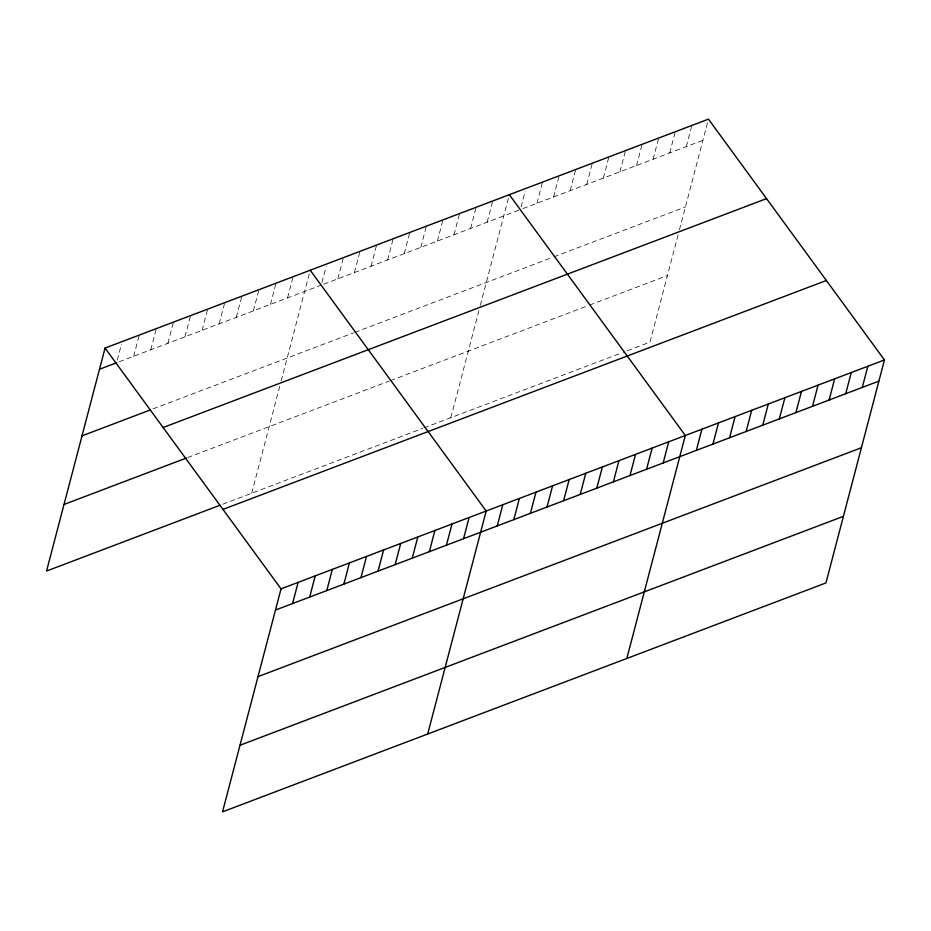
<?xml version="1.0" encoding="UTF-8"?>
<svg xmlns="http://www.w3.org/2000/svg" width="931" height="931" viewBox="0 0 931 931"><rect width="100%" height="100%" fill="white"/><g stroke="black" fill="none" stroke-linecap="round" stroke-linejoin="round"><path stroke-width="0.7" stroke-dasharray="4.66 3.49" d="M117.283 360.122L121.449 344.226M133.68 356.282L139.243 335.09M150.787 349.8L156.338 328.608M167.883 343.306L173.434 322.126M184.978 336.824L190.529 315.632M202.074 330.342L207.636 309.15M219.169 323.848L224.732 302.668M236.265 317.366L241.827 296.186M253.36 310.884L258.923 289.692M270.456 304.39L276.018 283.21M287.551 297.908L293.114 276.728M251.707 493.221L280.184 384.701M281.185 380.884L310.209 270.234M321.94 282.477L326.106 266.592M337.837 278.834L343.399 257.643M354.432 272.539L359.994 251.347M371.027 266.243L376.59 245.051M387.622 259.947L393.185 238.755M404.217 253.651L409.78 232.471M420.812 247.355L426.375 226.175M437.407 241.059L442.958 219.879M454.002 234.763L459.553 213.583M470.597 228.467L476.148 207.287M487.192 222.172L492.743 200.991M450.837 417.682L479.977 306.613M480.315 305.345L509.338 194.695M521.069 206.938L525.235 191.053M536.966 203.295L542.529 182.104M553.561 197L559.124 175.808M570.156 190.704L575.719 169.512M586.751 184.408L592.314 163.216M603.346 178.112L608.897 156.92M619.941 171.816L625.492 150.624M636.536 165.52L641.738 145.655M653.131 159.224L658.683 138.032M669.715 152.928L675.278 131.748M686.31 146.633L691.873 125.452M678.105 234.891L649.966 342.143L623.165 352.314M679.432 229.806L708.468 119.156M119.215 361.775L321.242 285.13M323.802 284.164L520.371 209.591M522.931 208.614L702.905 140.337M153.033 408.907L353.559 332.833M354.839 332.355L552.688 257.293M553.957 256.816L685.437 206.938M187.643 457.563L389.17 381.116M390.45 380.628L588.299 305.566M589.579 305.089L667.434 275.541M222.777 504.206L422.755 428.341M424.036 427.853L621.885 352.791"/><path stroke-width="1.4" d="M105.052 348.066L281.034 588.858L222.532 811.844L825.948 582.934L884.45 359.948L708.468 119.156L105.052 348.066L46.55 571.052L220.147 505.196M292.567 603.556L298.129 582.375M309.674 597.074L315.225 575.882M326.769 590.591L332.32 569.4M343.865 584.098L349.416 562.918M360.96 577.616L366.523 556.424M378.056 571.134L383.619 549.942M395.151 564.64L400.714 543.46M412.247 558.158L417.81 536.966M429.342 551.676L434.905 530.484M446.438 545.182L452 524.002M463.545 538.7L469.096 517.508M427.69 734.012L486.191 511.026L310.209 270.234M497.235 525.922L502.787 504.73M513.819 519.626L519.382 498.434M530.414 513.33L535.977 492.138M547.009 507.034L552.572 485.842M563.604 500.738L569.167 479.546M580.199 494.442L585.762 473.262M596.794 488.147L602.357 466.966M613.389 481.851L618.952 460.67M629.984 475.555L635.536 454.375M646.58 469.259L652.131 448.079M663.175 462.963L668.726 441.783M626.819 658.473L685.321 435.487L509.338 194.695M696.353 450.383L701.916 429.191M712.948 444.087L718.511 422.895M729.543 437.791L735.106 416.599M746.138 431.495L751.701 410.303M762.733 425.199L768.296 404.007M779.328 418.903L784.891 397.712M795.924 412.608L801.475 391.416M812.519 406.312L818.07 385.12M829.114 400.016L834.665 378.824M845.709 393.72L851.26 372.54M862.292 387.424L867.855 366.244M99.489 369.258L116.584 362.764M82.021 435.848L150.403 409.908M163.123 427.527L766.539 198.617M64.018 504.462L186.328 458.064M222.963 509.397L826.379 280.487M281.034 588.858L884.45 359.948M275.471 610.049L878.887 381.128M258.003 676.639L861.419 447.73M240 745.254L843.416 516.333"/></g></svg>
